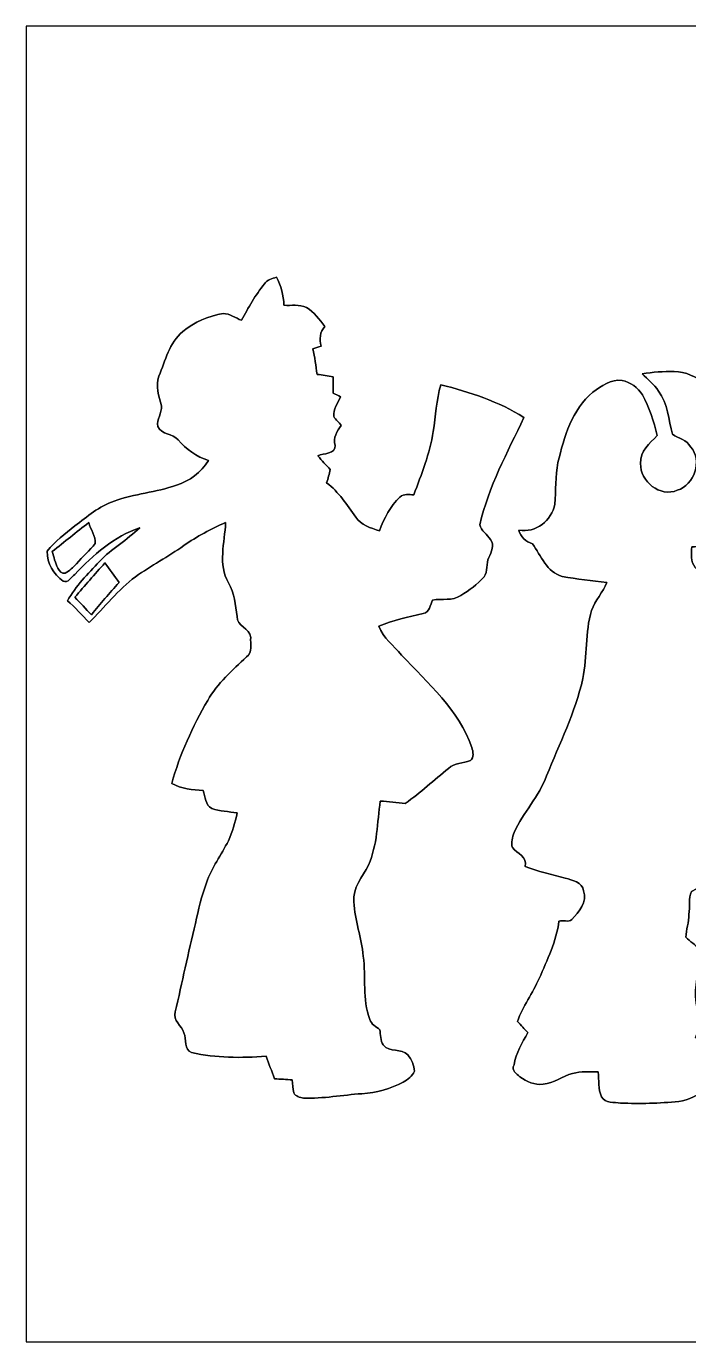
# Model space of a CAD drawing. Header units: centimetres. Extents: x -16.8 to 16.8, y -16.7 to 16.7.
# Drawn here: x -16.77 to 0, y -16.67 to 16.67 of the extents above; entities that cross this region are included whole.
import ezdxf

# ---------------------------------------------------------------- set-up
doc = ezdxf.new("R2010")
doc.units = ezdxf.units.CM
doc.header["$MEASUREMENT"] = 0
doc.layers.add('Layer 1', color=7, linetype='Continuous')

msp = doc.modelspace()

# ---------------------------------------------------------------- linework, layer by layer
at = {"layer": 'Layer 1', "color": 7}
for points, knots in [([(-16.77458, 16.66875), (-16.77458, 16.66875), (16.77458, 16.66875), (16.77458, 16.66875), (16.77458, 16.66875), (16.77458, 16.66875), (16.77458, -16.66875), (16.77458, -16.66875), (16.77458, -16.66875), (16.77458, -16.66875), (-16.77458, -16.66875), (-16.77458, -16.66875), (-16.77458, -16.66875), (-16.77458, -16.66875), (-16.77458, 16.66875), (-16.77458, 16.66875), (-16.77458, 16.66875), (-16.77458, 16.66875), (-16.77458, 16.66875), (-16.77458, 16.66875)], [0, 0, 0, 0, 0.16666667, 0.16666667, 0.16666667, 0.16666667, 0.33333333, 0.33333333, 0.33333333, 0.33333333, 0.5, 0.5, 0.5, 0.5, 0.66666667, 0.66666667, 0.66666667, 0.66666667, 1, 1, 1, 1]), ([(-10.73997, 10.1406), (-10.97598, 9.86155), (-11.15201, 9.53699), (-11.32593, 9.21702), (-11.32593, 9.21702), (-11.47692, 9.27876), (-11.61909, 9.38989), (-11.78842, 9.38706), (-11.78842, 9.38706), (-12.16096, 9.32956), (-12.52079, 9.17081), (-12.81395, 8.93374), (-12.81395, 8.93374), (-13.15191, 8.6427), (-13.25739, 8.20102), (-13.41473, 7.80344), (-13.41473, 7.80344), (-13.50751, 7.55474), (-13.41614, 7.29121), (-13.35299, 7.04674), (-13.35299, 7.04674), (-13.34311, 6.86788), (-13.47153, 6.70701), (-13.44718, 6.52321), (-13.44718, 6.52321), (-13.35264, 6.31119), (-13.06759, 6.35635), (-12.93248, 6.18949), (-12.93248, 6.18949), (-12.72646, 5.94995), (-12.4654, 5.7591), (-12.16237, 5.6642), (-12.16237, 5.6642), (-12.3511, 5.37139), (-12.63826, 5.13891), (-12.97446, 5.03943), (-12.97446, 5.03943), (-13.48669, 4.85528), (-14.0395, 4.82247), (-14.55032, 4.63444), (-14.55032, 4.63444), (-14.92744, 4.50991), (-15.23189, 4.24251), (-15.54445, 4.00791), (-15.54445, 4.00791), (-15.78751, 3.80541), (-16.05386, 3.61985), (-16.24295, 3.36268), (-16.24295, 3.36268), (-16.26341, 3.05788), (-16.07926, 2.78059), (-15.8429, 2.60526), (-15.8429, 2.60526), (-15.71378, 2.54847), (-15.63617, 2.71392), (-15.54692, 2.77601), (-15.54692, 2.77601), (-15.08443, 3.27096), (-14.55208, 3.74015), (-13.8998, 3.96064), (-13.8998, 3.96064), (-14.22224, 3.65301), (-14.61417, 3.42794), (-14.92462, 3.10656), (-14.92462, 3.10656), (-15.21848, 2.79541), (-15.51587, 2.47968), (-15.73601, 2.10961), (-15.73601, 2.10961), (-15.53598, 1.94169), (-15.36065, 1.74766), (-15.18461, 1.5554), (-15.18461, 1.5554), (-14.7955, 1.94592), (-14.45189, 2.38513), (-14.00951, 2.71921), (-14.00951, 2.71921), (-13.61228, 2.99861), (-13.18331, 3.22827), (-12.78537, 3.50626), (-12.78537, 3.50626), (-12.45553, 3.7398), (-12.09781, 3.93241), (-11.72669, 4.09081), (-11.72669, 4.09081), (-11.7542, 3.5874), (-11.92177, 3.02613), (-11.65472, 2.56011), (-11.65472, 2.56011), (-11.50091, 2.30364), (-11.4868, 1.99778), (-11.43388, 1.71133), (-11.43388, 1.71133), (-11.44729, 1.46332), (-11.11638, 1.41288), (-11.09274, 1.18216), (-11.09274, 1.18216), (-11.10156, 1.01882), (-11.04265, 0.80081), (-11.19893, 0.68651), (-11.19893, 0.68651), (-11.55206, 0.34466), (-11.93483, 0.0187), (-12.17965, -0.41557), (-12.17965, -0.41557), (-12.567, -1.07774), (-12.88874, -1.7847), (-13.09158, -2.52589), (-13.09158, -2.52589), (-12.84288, -2.64866), (-12.56983, -2.68358), (-12.29572, -2.70051), (-12.29572, -2.70051), (-12.23328, -2.85221), (-12.25021, -3.07587), (-12.07946, -3.15172), (-12.07946, -3.15172), (-11.87415, -3.23039), (-11.64978, -3.23109), (-11.43494, -3.26708), (-11.43494, -3.26708), (-11.48398, -3.50908), (-11.55912, -3.74544), (-11.65578, -3.97228), (-11.65578, -3.97228), (-11.83605, -4.32999), (-12.0844, -4.65526), (-12.21352, -5.03767), (-12.21352, -5.03767), (-12.33558, -5.37281), (-12.41531, -5.72064), (-12.49398, -6.06813), (-12.49398, -6.06813), (-12.67037, -6.81426), (-12.83018, -7.56426), (-13.00409, -8.31109), (-13.00409, -8.31109), (-13.07641, -8.52417), (-12.83264, -8.66105), (-12.78149, -8.84414), (-12.78149, -8.84414), (-12.7194, -8.99619), (-12.7889, -9.27312), (-12.58852, -9.3412), (-12.58852, -9.3412), (-11.97116, -9.48055), (-11.33228, -9.48055), (-10.70398, -9.43469), (-10.70398, -9.43469), (-10.62778, -9.62342), (-10.56146, -9.81498), (-10.48738, -10.00513), (-10.48738, -10.00513), (-10.33851, -10.01748), (-10.18858, -10.01713), (-10.0397, -10.03441), (-10.0397, -10.03441), (-10.027, -10.14377), (-10.02312, -10.25172), (-9.99878, -10.36108), (-9.99878, -10.36108), (-9.95751, -10.45351), (-9.84568, -10.48138), (-9.75395, -10.49338), (-9.75395, -10.49338), (-9.25759, -10.51348), (-8.76794, -10.41612), (-8.27405, -10.38437), (-8.27405, -10.38437), (-7.90928, -10.3632), (-7.55191, -10.25878), (-7.22771, -10.09191), (-7.22771, -10.09191), (-7.11482, -10.02489), (-7.00299, -9.93669), (-6.9469, -9.81569), (-6.9469, -9.81569), (-6.95219, -9.66576), (-7.01569, -9.51759), (-7.10988, -9.40223), (-7.10988, -9.40223), (-7.27428, -9.22055), (-7.5819, -9.35037), (-7.73571, -9.14823), (-7.73571, -9.14823), (-7.80556, -9.03146), (-7.8045, -8.89071), (-7.81756, -8.76088), (-7.81756, -8.76088), (-7.91669, -8.68856), (-8.03734, -8.6233), (-8.07896, -8.50018), (-8.07896, -8.50018), (-8.26946, -7.98583), (-8.16928, -7.43056), (-8.24195, -6.89822), (-8.24195, -6.89822), (-8.27476, -6.43079), (-8.46349, -5.98946), (-8.48043, -5.52062), (-8.48043, -5.52062), (-8.51076, -5.16467), (-8.26347, -4.88632), (-8.11071, -4.5907), (-8.11071, -4.5907), (-7.88176, -4.08023), (-7.88776, -3.5112), (-7.81121, -2.96757), (-7.81121, -2.96757), (-7.59848, -2.97356), (-7.38823, -3.00743), (-7.17621, -3.02472), (-7.17621, -3.02472), (-6.78921, -2.75696), (-6.44948, -2.42958), (-6.07907, -2.14136), (-6.07907, -2.14136), (-5.93196, -1.99284), (-5.71147, -2.0126), (-5.52944, -1.94204), (-5.52944, -1.94204), (-5.42219, -1.86725), (-5.46629, -1.71838), (-5.48852, -1.60902), (-5.48852, -1.60902), (-5.81836, -0.65264), (-6.60365, 0.01693), (-7.27322, 0.73484), (-7.27322, 0.73484), (-7.47889, 0.96344), (-7.72513, 1.17263), (-7.84789, 1.46191), (-7.84789, 1.46191), (-7.48841, 1.61925), (-7.10283, 1.69827), (-6.72289, 1.78647), (-6.72289, 1.78647), (-6.56202, 1.8161), (-6.54226, 2.00872), (-6.48864, 2.12831), (-6.48864, 2.12831), (-6.25087, 2.16464), (-5.98205, 2.10009), (-5.77144, 2.24473), (-5.77144, 2.24473), (-5.55731, 2.37525), (-5.35058, 2.52483), (-5.18336, 2.71321), (-5.18336, 2.71321), (-5.07365, 2.85644), (-5.14103, 3.05153), (-5.06024, 3.20604), (-5.06024, 3.20604), (-5.00451, 3.34151), (-4.9082, 3.52601), (-5.01897, 3.65936), (-5.01897, 3.65936), (-5.0994, 3.78919), (-5.26168, 3.8795), (-5.28814, 4.03684), (-5.28814, 4.03684), (-5.06695, 4.99921), (-4.59317, 5.87022), (-4.17054, 6.75393), (-4.17054, 6.75393), (-4.81612, 7.15857), (-5.54038, 7.40375), (-6.27733, 7.58014), (-6.27733, 7.58014), (-6.39339, 7.19596), (-6.40292, 6.79168), (-6.46853, 6.39798), (-6.46853, 6.39798), (-6.55743, 5.84376), (-6.76416, 5.31848), (-6.96278, 4.79637), (-6.96278, 4.79637), (-7.0799, 4.79707), (-7.21607, 4.82247), (-7.31308, 4.73851), (-7.31308, 4.73851), (-7.56426, 4.51132), (-7.70819, 4.19417), (-7.83167, 3.88514), (-7.83167, 3.88514), (-8.05321, 3.95076), (-8.29663, 4.02837), (-8.43245, 4.22945), (-8.43245, 4.22945), (-8.65505, 4.53884), (-8.86143, 4.86622), (-9.16869, 5.10152), (-9.16869, 5.10152), (-9.1313, 5.20982), (-9.10237, 5.32095), (-9.07697, 5.43243), (-9.07697, 5.43243), (-9.18422, 5.54743), (-9.29534, 5.65961), (-9.38953, 5.78591), (-9.38953, 5.78591), (-9.24489, 5.8487), (-8.94186, 5.82366), (-8.95632, 6.04696), (-8.95632, 6.04696), (-9.00218, 6.23993), (-8.91752, 6.40997), (-8.79722, 6.55038), (-8.79722, 6.55038), (-8.86107, 6.62658), (-8.9341, 6.69572), (-8.98701, 6.78039), (-8.98701, 6.78039), (-9.00748, 6.96701), (-8.88471, 7.118), (-8.81874, 7.28133), (-8.81874, 7.28133), (-8.87942, 7.31097), (-8.94009, 7.33989), (-9.00113, 7.36847), (-9.00113, 7.36847), (-8.99971, 7.50782), (-9.00254, 7.64716), (-9.00677, 7.78616), (-9.00677, 7.78616), (-9.14083, 7.80979), (-9.27594, 7.82708), (-9.40999, 7.84789), (-9.40999, 7.84789), (-9.44386, 8.06379), (-9.46256, 8.28322), (-9.52077, 8.49418), (-9.52077, 8.49418), (-9.45092, 8.51641), (-9.38036, 8.53793), (-9.31051, 8.56015), (-9.31051, 8.56015), (-9.36096, 8.73936), (-9.33732, 8.91963), (-9.21561, 9.06004), (-9.21561, 9.06004), (-9.3532, 9.23749), (-9.4869, 9.42693), (-9.68269, 9.54405), (-9.68269, 9.54405), (-9.85873, 9.62872), (-10.06263, 9.58674), (-10.25137, 9.59873), (-10.25137, 9.59873), (-10.26089, 9.84709), (-10.31699, 10.09368), (-10.43693, 10.31205), (-10.43693, 10.31205), (-10.541, 10.26619), (-10.6807, 10.25807), (-10.73997, 10.1406), (-10.73997, 10.1406), (-10.73997, 10.1406), (-10.73997, 10.1406), (-10.73997, 10.1406)], [0, 0, 0, 0, 0.01098901, 0.01098901, 0.01098901, 0.01098901, 0.02197802, 0.02197802, 0.02197802, 0.02197802, 0.03296703, 0.03296703, 0.03296703, 0.03296703, 0.04395604, 0.04395604, 0.04395604, 0.04395604, 0.05494505, 0.05494505, 0.05494505, 0.05494505, 0.06593407, 0.06593407, 0.06593407, 0.06593407, 0.07692308, 0.07692308, 0.07692308, 0.07692308, 0.08791209, 0.08791209, 0.08791209, 0.08791209, 0.0989011, 0.0989011, 0.0989011, 0.0989011, 0.10989011, 0.10989011, 0.10989011, 0.10989011, 0.12087912, 0.12087912, 0.12087912, 0.12087912, 0.13186813, 0.13186813, 0.13186813, 0.13186813, 0.14285714, 0.14285714, 0.14285714, 0.14285714, 0.15384615, 0.15384615, 0.15384615, 0.15384615, 0.16483516, 0.16483516, 0.16483516, 0.16483516, 0.17582418, 0.17582418, 0.17582418, 0.17582418, 0.18681319, 0.18681319, 0.18681319, 0.18681319, 0.1978022, 0.1978022, 0.1978022, 0.1978022, 0.20879121, 0.20879121, 0.20879121, 0.20879121, 0.21978022, 0.21978022, 0.21978022, 0.21978022, 0.23076923, 0.23076923, 0.23076923, 0.23076923, 0.24175824, 0.24175824, 0.24175824, 0.24175824, 0.25274725, 0.25274725, 0.25274725, 0.25274725, 0.26373626, 0.26373626, 0.26373626, 0.26373626, 0.27472527, 0.27472527, 0.27472527, 0.27472527, 0.28571429, 0.28571429, 0.28571429, 0.28571429, 0.2967033, 0.2967033, 0.2967033, 0.2967033, 0.30769231, 0.30769231, 0.30769231, 0.30769231, 0.31868132, 0.31868132, 0.31868132, 0.31868132, 0.32967033, 0.32967033, 0.32967033, 0.32967033, 0.34065934, 0.34065934, 0.34065934, 0.34065934, 0.35164835, 0.35164835, 0.35164835, 0.35164835, 0.36263736, 0.36263736, 0.36263736, 0.36263736, 0.37362637, 0.37362637, 0.37362637, 0.37362637, 0.38461538, 0.38461538, 0.38461538, 0.38461538, 0.3956044, 0.3956044, 0.3956044, 0.3956044, 0.40659341, 0.40659341, 0.40659341, 0.40659341, 0.41758242, 0.41758242, 0.41758242, 0.41758242, 0.42857143, 0.42857143, 0.42857143, 0.42857143, 0.43956044, 0.43956044, 0.43956044, 0.43956044, 0.45054945, 0.45054945, 0.45054945, 0.45054945, 0.46153846, 0.46153846, 0.46153846, 0.46153846, 0.47252747, 0.47252747, 0.47252747, 0.47252747, 0.48351648, 0.48351648, 0.48351648, 0.48351648, 0.49450549, 0.49450549, 0.49450549, 0.49450549, 0.50549451, 0.50549451, 0.50549451, 0.50549451, 0.51648352, 0.51648352, 0.51648352, 0.51648352, 0.52747253, 0.52747253, 0.52747253, 0.52747253, 0.53846154, 0.53846154, 0.53846154, 0.53846154, 0.54945055, 0.54945055, 0.54945055, 0.54945055, 0.56043956, 0.56043956, 0.56043956, 0.56043956, 0.57142857, 0.57142857, 0.57142857, 0.57142857, 0.58241758, 0.58241758, 0.58241758, 0.58241758, 0.59340659, 0.59340659, 0.59340659, 0.59340659, 0.6043956, 0.6043956, 0.6043956, 0.6043956, 0.61538462, 0.61538462, 0.61538462, 0.61538462, 0.62637363, 0.62637363, 0.62637363, 0.62637363, 0.63736264, 0.63736264, 0.63736264, 0.63736264, 0.64835165, 0.64835165, 0.64835165, 0.64835165, 0.65934066, 0.65934066, 0.65934066, 0.65934066, 0.67032967, 0.67032967, 0.67032967, 0.67032967, 0.68131868, 0.68131868, 0.68131868, 0.68131868, 0.69230769, 0.69230769, 0.69230769, 0.69230769, 0.7032967, 0.7032967, 0.7032967, 0.7032967, 0.71428571, 0.71428571, 0.71428571, 0.71428571, 0.72527473, 0.72527473, 0.72527473, 0.72527473, 0.73626374, 0.73626374, 0.73626374, 0.73626374, 0.74725275, 0.74725275, 0.74725275, 0.74725275, 0.75824176, 0.75824176, 0.75824176, 0.75824176, 0.76923077, 0.76923077, 0.76923077, 0.76923077, 0.78021978, 0.78021978, 0.78021978, 0.78021978, 0.79120879, 0.79120879, 0.79120879, 0.79120879, 0.8021978, 0.8021978, 0.8021978, 0.8021978, 0.81318681, 0.81318681, 0.81318681, 0.81318681, 0.82417582, 0.82417582, 0.82417582, 0.82417582, 0.83516484, 0.83516484, 0.83516484, 0.83516484, 0.84615385, 0.84615385, 0.84615385, 0.84615385, 0.85714286, 0.85714286, 0.85714286, 0.85714286, 0.86813187, 0.86813187, 0.86813187, 0.86813187, 0.87912088, 0.87912088, 0.87912088, 0.87912088, 0.89010989, 0.89010989, 0.89010989, 0.89010989, 0.9010989, 0.9010989, 0.9010989, 0.9010989, 0.91208791, 0.91208791, 0.91208791, 0.91208791, 0.92307692, 0.92307692, 0.92307692, 0.92307692, 0.93406593, 0.93406593, 0.93406593, 0.93406593, 0.94505495, 0.94505495, 0.94505495, 0.94505495, 0.95604396, 0.95604396, 0.95604396, 0.95604396, 0.96703297, 0.96703297, 0.96703297, 0.96703297, 0.97802198, 0.97802198, 0.97802198, 0.97802198, 1, 1, 1, 1]), ([(-1.17898, 7.86483), (-1.04175, 7.71596), (-0.86995, 7.59883), (-0.76553, 7.42139), (-0.76553, 7.42139), (-0.52105, 7.10918), (-0.51823, 6.69361), (-0.40569, 6.33024), (-0.40569, 6.33024), (-0.25647, 6.22053), (-0.04868, 6.18737), (0.04974, 6.01274), (0.04974, 6.01274), (0.35948, 5.66491), (0.14111, 5.04155), (-0.28893, 4.90926), (-0.28893, 4.90926), (-0.72284, 4.72299), (-1.23225, 5.13468), (-1.21814, 5.58976), (-1.21814, 5.58976), (-1.24354, 5.90056), (-0.98848, 6.10341), (-0.7941, 6.30061), (-0.7941, 6.30061), (-0.89218, 6.65233), (-0.99236, 7.00793), (-1.17122, 7.32861), (-1.17122, 7.32861), (-1.27988, 7.51769), (-1.4792, 7.64328), (-1.68769, 7.69408), (-1.68769, 7.69408), (-1.96815, 7.72654), (-2.21086, 7.55615), (-2.42323, 7.39669), (-2.42323, 7.39669), (-2.96051, 6.95572), (-3.15383, 6.25934), (-3.31153, 5.61305), (-3.31153, 5.61305), (-3.37644, 5.2638), (-3.36233, 4.90784), (-3.39337, 4.55542), (-3.39337, 4.55542), (-3.46251, 4.14161), (-3.87773, 3.82164), (-4.29966, 3.89925), (-4.29966, 3.89925), (-4.26508, 3.72039), (-4.11551, 3.6135), (-3.95499, 3.54894), (-3.95499, 3.54894), (-3.74015, 3.25508), (-3.59869, 2.82998), (-3.20428, 2.72733), (-3.20428, 2.72733), (-2.82998, 2.65677), (-2.45075, 2.61408), (-2.07151, 2.57563), (-2.07151, 2.57563), (-2.17064, 2.32163), (-2.36749, 2.12019), (-2.46133, 1.86372), (-2.46133, 1.86372), (-2.62608, 1.3021), (-2.56999, 0.70767), (-2.67864, 0.13653), (-2.67864, 0.13653), (-2.87655, -0.72108), (-3.27096, -1.51201), (-3.59833, -2.32339), (-3.59833, -2.32339), (-3.78531, -2.85009), (-4.19312, -3.25649), (-4.41995, -3.76273), (-4.41995, -3.76273), (-4.46264, -3.88338), (-4.50744, -4.02167), (-4.46193, -4.14726), (-4.46193, -4.14726), (-4.33705, -4.30036), (-4.08058, -4.37127), (-4.14443, -4.62809), (-4.14443, -4.62809), (-3.81071, -4.74627), (-3.46816, -4.83588), (-3.12455, -4.92019), (-3.12455, -4.92019), (-2.94499, -4.97734), (-2.69205, -5.0165), (-2.66241, -5.24087), (-2.66241, -5.24087), (-2.56293, -5.52238), (-2.77883, -5.77462), (-2.95487, -5.96794), (-2.95487, -5.96794), (-3.04412, -6.04449), (-3.18453, -5.98135), (-3.28542, -6.00675), (-3.28542, -6.00675), (-3.34963, -6.52286), (-3.58105, -6.99311), (-3.78636, -7.46443), (-3.78636, -7.46443), (-3.94653, -7.83943), (-4.20546, -8.16645), (-4.33599, -8.55521), (-4.33599, -8.55521), (-4.2478, -8.64835), (-4.16101, -8.74254), (-4.07, -8.83356), (-4.07, -8.83356), (-4.21287, -9.09391), (-4.37797, -9.35214), (-4.42313, -9.652), (-4.42313, -9.652), (-4.49545, -9.79911), (-4.36033, -9.87707), (-4.27637, -9.95539), (-4.27637, -9.95539), (-4.10704, -10.07639), (-3.90313, -10.17517), (-3.68794, -10.1406), (-3.68794, -10.1406), (-3.41418, -10.13037), (-3.19828, -9.93634), (-2.94005, -9.87107), (-2.94005, -9.87107), (-2.72838, -9.80828), (-2.50754, -9.83086), (-2.29059, -9.83121), (-2.29059, -9.83121), (-2.26695, -10.04182), (-2.30117, -10.26654), (-2.20416, -10.46127), (-2.20416, -10.46127), (-2.10749, -10.6299), (-1.88666, -10.59533), (-1.72685, -10.62143), (-1.72685, -10.62143), (-1.23508, -10.64013), (-0.74154, -10.63096), (-0.25224, -10.57769), (-0.25224, -10.57769), (0.01341, -10.5597), (0.23707, -10.4013), (0.45014, -10.25772), (0.45014, -10.25772), (0.77153, -10.0263), (1.08126, -9.68587), (1.06574, -9.26394), (1.06574, -9.26394), (1.01671, -9.09391), (0.86466, -8.9408), (0.68439, -8.91999), (0.68439, -8.91999), (0.51223, -8.91928), (0.34219, -8.94609), (0.1718, -8.96444), (0.1718, -8.96444), (0.21519, -8.84661), (0.27693, -8.72984), (0.27764, -8.60213), (0.27764, -8.60213), (0.26141, -8.37142), (0.19085, -8.14811), (0.1711, -7.91845), (0.1711, -7.91845), (0.17216, -7.52158), (0.27376, -7.1307), (0.25294, -6.73276), (0.25294, -6.73276), (0.18133, -6.59694), (0.02822, -6.53203), (-0.0695, -6.41879), (-0.0695, -6.41879), (-0.07303, -6.223), (0.01799, -6.03673), (0.00494, -5.83847), (0.00494, -5.83847), (0.04022, -5.64938), (-0.0127, -5.43525), (0.06879, -5.25745), (0.06879, -5.25745), (0.40076, -5.07153), (0.78634, -5.04649), (1.15746, -5.08494), (1.15746, -5.08494), (1.69721, -5.12904), (2.2673, -5.07824), (2.74073, -4.7939), (2.74073, -4.7939), (2.68781, -4.64644), (2.6356, -4.50003), (2.58445, -4.35292), (2.58445, -4.35292), (2.79647, -4.26367), (3.14572, -4.25309), (3.19652, -3.96981), (3.19652, -3.96981), (3.24062, -3.54471), (3.09668, -3.12596), (2.94569, -2.73544), (2.94569, -2.73544), (2.74073, -2.19251), (2.46415, -1.68028), (2.18369, -1.17404), (2.18369, -1.17404), (2.29941, -0.90099), (2.39254, -0.61948), (2.48603, -0.33831), (2.48603, -0.33831), (2.68605, -0.33726), (2.94146, -0.41416), (3.08928, -0.23283), (3.08928, -0.23283), (3.33904, 0.09102), (3.58599, 0.42333), (3.91336, 0.67451), (3.91336, 0.67451), (3.86327, 0.79763), (3.80718, 0.91722), (3.74756, 1.0354), (3.74756, 1.0354), (4.49968, 1.69792), (5.20841, 2.40877), (5.97182, 3.05929), (5.97182, 3.05929), (5.97464, 3.08469), (5.98029, 3.13514), (5.98311, 3.16054), (5.98311, 3.16054), (5.54672, 3.37326), (5.10681, 3.58458), (4.64009, 3.72181), (4.64009, 3.72181), (4.08305, 3.82764), (3.50802, 3.81071), (2.94605, 3.75849), (2.94605, 3.75849), (2.661, 3.77543), (2.53859, 3.48192), (2.36079, 3.31964), (2.36079, 3.31964), (1.91699, 2.85256), (1.51059, 2.34668), (1.03576, 1.91064), (1.03576, 1.91064), (0.96273, 2.06869), (0.87418, 2.21933), (0.7747, 2.36149), (0.7747, 2.36149), (0.60431, 2.59009), (0.35454, 2.74144), (0.16722, 2.9531), (0.16722, 2.9531), (0.0448, 3.10056), (0.07126, 3.29671), (0.07585, 3.4731), (0.07585, 3.4731), (0.27305, 3.48086), (0.48154, 3.49567), (0.64064, 3.62903), (0.64064, 3.62903), (0.92957, 3.85092), (1.22202, 4.08905), (1.42875, 4.39138), (1.42875, 4.39138), (1.59032, 4.61716), (1.50248, 4.8962), (1.38395, 5.11951), (1.38395, 5.11951), (1.42452, 5.17172), (1.46544, 5.22393), (1.50354, 5.27826), (1.50354, 5.27826), (1.43827, 5.28249), (1.37301, 5.28567), (1.3081, 5.2892), (1.3081, 5.2892), (1.34303, 5.4416), (1.42064, 5.582), (1.44745, 5.73617), (1.44745, 5.73617), (1.46861, 6.03567), (1.23719, 6.39586), (1.47884, 6.6481), (1.47884, 6.6481), (1.51412, 6.4837), (1.5427, 6.31896), (1.57445, 6.15315), (1.57445, 6.15315), (1.77059, 6.33095), (1.71203, 6.62234), (1.70568, 6.85765), (1.70568, 6.85765), (1.67781, 7.00405), (1.66899, 7.19102), (1.52365, 7.27357), (1.52365, 7.27357), (1.18604, 7.45666), (0.7874, 7.4736), (0.44309, 7.64046), (0.44309, 7.64046), (0.18062, 7.753), (-0.07056, 7.93538), (-0.37006, 7.91774), (-0.37006, 7.91774), (-0.641, 7.92515), (-0.91087, 7.90222), (-1.17898, 7.86483)], [0, 0, 0, 0, 0.01265823, 0.01265823, 0.01265823, 0.01265823, 0.02531646, 0.02531646, 0.02531646, 0.02531646, 0.03797468, 0.03797468, 0.03797468, 0.03797468, 0.05063291, 0.05063291, 0.05063291, 0.05063291, 0.06329114, 0.06329114, 0.06329114, 0.06329114, 0.07594937, 0.07594937, 0.07594937, 0.07594937, 0.08860759, 0.08860759, 0.08860759, 0.08860759, 0.10126582, 0.10126582, 0.10126582, 0.10126582, 0.11392405, 0.11392405, 0.11392405, 0.11392405, 0.12658228, 0.12658228, 0.12658228, 0.12658228, 0.13924051, 0.13924051, 0.13924051, 0.13924051, 0.15189873, 0.15189873, 0.15189873, 0.15189873, 0.16455696, 0.16455696, 0.16455696, 0.16455696, 0.17721519, 0.17721519, 0.17721519, 0.17721519, 0.18987342, 0.18987342, 0.18987342, 0.18987342, 0.20253165, 0.20253165, 0.20253165, 0.20253165, 0.21518987, 0.21518987, 0.21518987, 0.21518987, 0.2278481, 0.2278481, 0.2278481, 0.2278481, 0.24050633, 0.24050633, 0.24050633, 0.24050633, 0.25316456, 0.25316456, 0.25316456, 0.25316456, 0.26582278, 0.26582278, 0.26582278, 0.26582278, 0.27848101, 0.27848101, 0.27848101, 0.27848101, 0.29113924, 0.29113924, 0.29113924, 0.29113924, 0.30379747, 0.30379747, 0.30379747, 0.30379747, 0.3164557, 0.3164557, 0.3164557, 0.3164557, 0.32911392, 0.32911392, 0.32911392, 0.32911392, 0.34177215, 0.34177215, 0.34177215, 0.34177215, 0.35443038, 0.35443038, 0.35443038, 0.35443038, 0.36708861, 0.36708861, 0.36708861, 0.36708861, 0.37974684, 0.37974684, 0.37974684, 0.37974684, 0.39240506, 0.39240506, 0.39240506, 0.39240506, 0.40506329, 0.40506329, 0.40506329, 0.40506329, 0.41772152, 0.41772152, 0.41772152, 0.41772152, 0.43037975, 0.43037975, 0.43037975, 0.43037975, 0.44303797, 0.44303797, 0.44303797, 0.44303797, 0.4556962, 0.4556962, 0.4556962, 0.4556962, 0.46835443, 0.46835443, 0.46835443, 0.46835443, 0.48101266, 0.48101266, 0.48101266, 0.48101266, 0.49367089, 0.49367089, 0.49367089, 0.49367089, 0.50632911, 0.50632911, 0.50632911, 0.50632911, 0.51898734, 0.51898734, 0.51898734, 0.51898734, 0.53164557, 0.53164557, 0.53164557, 0.53164557, 0.5443038, 0.5443038, 0.5443038, 0.5443038, 0.55696203, 0.55696203, 0.55696203, 0.55696203, 0.56962025, 0.56962025, 0.56962025, 0.56962025, 0.58227848, 0.58227848, 0.58227848, 0.58227848, 0.59493671, 0.59493671, 0.59493671, 0.59493671, 0.60759494, 0.60759494, 0.60759494, 0.60759494, 0.62025316, 0.62025316, 0.62025316, 0.62025316, 0.63291139, 0.63291139, 0.63291139, 0.63291139, 0.64556962, 0.64556962, 0.64556962, 0.64556962, 0.65822785, 0.65822785, 0.65822785, 0.65822785, 0.67088608, 0.67088608, 0.67088608, 0.67088608, 0.6835443, 0.6835443, 0.6835443, 0.6835443, 0.69620253, 0.69620253, 0.69620253, 0.69620253, 0.70886076, 0.70886076, 0.70886076, 0.70886076, 0.72151899, 0.72151899, 0.72151899, 0.72151899, 0.73417722, 0.73417722, 0.73417722, 0.73417722, 0.74683544, 0.74683544, 0.74683544, 0.74683544, 0.75949367, 0.75949367, 0.75949367, 0.75949367, 0.7721519, 0.7721519, 0.7721519, 0.7721519, 0.78481013, 0.78481013, 0.78481013, 0.78481013, 0.79746835, 0.79746835, 0.79746835, 0.79746835, 0.81012658, 0.81012658, 0.81012658, 0.81012658, 0.82278481, 0.82278481, 0.82278481, 0.82278481, 0.83544304, 0.83544304, 0.83544304, 0.83544304, 0.84810127, 0.84810127, 0.84810127, 0.84810127, 0.86075949, 0.86075949, 0.86075949, 0.86075949, 0.87341772, 0.87341772, 0.87341772, 0.87341772, 0.88607595, 0.88607595, 0.88607595, 0.88607595, 0.89873418, 0.89873418, 0.89873418, 0.89873418, 0.91139241, 0.91139241, 0.91139241, 0.91139241, 0.92405063, 0.92405063, 0.92405063, 0.92405063, 0.93670886, 0.93670886, 0.93670886, 0.93670886, 0.94936709, 0.94936709, 0.94936709, 0.94936709, 0.96202532, 0.96202532, 0.96202532, 0.96202532, 0.97468354, 0.97468354, 0.97468354, 0.97468354, 1, 1, 1, 1]), ([(-16.11877, 3.3588), (-15.80903, 3.59974), (-15.50705, 3.85092), (-15.19555, 4.08975), (-15.19555, 4.08975), (-15.14793, 3.91513), (-15.01704, 3.74932), (-15.02763, 3.5627), (-15.02763, 3.5627), (-15.17544, 3.38243), (-15.34689, 3.22298), (-15.50247, 3.04906), (-15.50247, 3.04906), (-15.59066, 2.96122), (-15.67462, 2.85891), (-15.79245, 2.80987), (-15.79245, 2.80987), (-15.88206, 2.77883), (-15.93674, 2.87055), (-15.97519, 2.93441), (-15.97519, 2.93441), (-16.04292, 3.06811), (-16.07749, 3.21557), (-16.11877, 3.3588)], [0, 0, 0, 0, 0.14285714, 0.14285714, 0.14285714, 0.14285714, 0.28571429, 0.28571429, 0.28571429, 0.28571429, 0.42857143, 0.42857143, 0.42857143, 0.42857143, 0.57142857, 0.57142857, 0.57142857, 0.57142857, 0.71428571, 0.71428571, 0.71428571, 0.71428571, 1, 1, 1, 1]), ([(-15.54762, 2.20063), (-15.29045, 2.48744), (-15.04527, 2.78483), (-14.78315, 3.0674), (-14.78315, 3.0674), (-14.66462, 2.90089), (-14.54115, 2.73791), (-14.42508, 2.56963), (-14.42508, 2.56963), (-14.67203, 2.31034), (-14.89851, 2.03271), (-15.12641, 1.75648), (-15.12641, 1.75648), (-15.26928, 1.90183), (-15.40616, 2.05352), (-15.54762, 2.20063)], [0, 0, 0, 0, 0.2, 0.2, 0.2, 0.2, 0.4, 0.4, 0.4, 0.4, 0.6, 0.6, 0.6, 0.6, 1, 1, 1, 1])]:
    msp.add_open_spline(points, degree=3, knots=knots, dxfattribs=at)
at = {"layer": 'Layer 1'}
for points, knots in [([(-10.73997, 10.1406), (-10.6807, 10.25807), (-10.541, 10.26619), (-10.43693, 10.31205), (-10.43693, 10.31205), (-10.31699, 10.09368), (-10.26089, 9.84709), (-10.25137, 9.59873), (-10.25137, 9.59873), (-10.06263, 9.58674), (-9.85873, 9.62872), (-9.68269, 9.54405), (-9.68269, 9.54405), (-9.4869, 9.42693), (-9.3532, 9.23749), (-9.21561, 9.06004), (-9.21561, 9.06004), (-9.33732, 8.91963), (-9.36096, 8.73936), (-9.31051, 8.56015), (-9.31051, 8.56015), (-9.38036, 8.53793), (-9.45092, 8.51641), (-9.52077, 8.49418), (-9.52077, 8.49418), (-9.46256, 8.28322), (-9.44386, 8.06379), (-9.40999, 7.84789), (-9.40999, 7.84789), (-9.27594, 7.82708), (-9.14083, 7.80979), (-9.00677, 7.78616), (-9.00677, 7.78616), (-9.00254, 7.64716), (-8.99971, 7.50782), (-9.00113, 7.36847), (-9.00113, 7.36847), (-8.94009, 7.33989), (-8.87942, 7.31097), (-8.81874, 7.28133), (-8.81874, 7.28133), (-8.88471, 7.118), (-9.00748, 6.96701), (-8.98701, 6.78039), (-8.98701, 6.78039), (-8.9341, 6.69572), (-8.86107, 6.62658), (-8.79722, 6.55038), (-8.79722, 6.55038), (-8.91752, 6.40997), (-9.00218, 6.23993), (-8.95632, 6.04696), (-8.95632, 6.04696), (-8.94186, 5.82366), (-9.24489, 5.8487), (-9.38953, 5.78591), (-9.38953, 5.78591), (-9.29534, 5.65961), (-9.18422, 5.54743), (-9.07697, 5.43243), (-9.07697, 5.43243), (-9.10237, 5.32095), (-9.1313, 5.20982), (-9.16869, 5.10152), (-9.16869, 5.10152), (-8.86143, 4.86622), (-8.65505, 4.53884), (-8.43245, 4.22945), (-8.43245, 4.22945), (-8.29663, 4.02837), (-8.05321, 3.95076), (-7.83167, 3.88514), (-7.83167, 3.88514), (-7.70819, 4.19417), (-7.56426, 4.51132), (-7.31308, 4.73851), (-7.31308, 4.73851), (-7.21607, 4.82247), (-7.0799, 4.79707), (-6.96278, 4.79637), (-6.96278, 4.79637), (-6.76416, 5.31848), (-6.55743, 5.84376), (-6.46853, 6.39798), (-6.46853, 6.39798), (-6.40292, 6.79168), (-6.39339, 7.19596), (-6.27733, 7.58014), (-6.27733, 7.58014), (-5.54038, 7.40375), (-4.81612, 7.15857), (-4.17054, 6.75393), (-4.17054, 6.75393), (-4.59317, 5.87022), (-5.06695, 4.99921), (-5.28814, 4.03684), (-5.28814, 4.03684), (-5.26168, 3.8795), (-5.0994, 3.78919), (-5.01897, 3.65936), (-5.01897, 3.65936), (-4.9082, 3.52601), (-5.00451, 3.34151), (-5.06024, 3.20604), (-5.06024, 3.20604), (-5.14103, 3.05153), (-5.07365, 2.85644), (-5.18336, 2.71321), (-5.18336, 2.71321), (-5.35058, 2.52483), (-5.55731, 2.37525), (-5.77144, 2.24473), (-5.77144, 2.24473), (-5.98205, 2.10009), (-6.25087, 2.16464), (-6.48864, 2.12831), (-6.48864, 2.12831), (-6.54226, 2.00872), (-6.56202, 1.8161), (-6.72289, 1.78647), (-6.72289, 1.78647), (-7.10283, 1.69827), (-7.48841, 1.61925), (-7.84789, 1.46191), (-7.84789, 1.46191), (-7.72513, 1.17263), (-7.47889, 0.96344), (-7.27322, 0.73484), (-7.27322, 0.73484), (-6.60365, 0.01693), (-5.81836, -0.65264), (-5.48852, -1.60902), (-5.48852, -1.60902), (-5.46629, -1.71838), (-5.42219, -1.86725), (-5.52944, -1.94204), (-5.52944, -1.94204), (-5.71147, -2.0126), (-5.93196, -1.99284), (-6.07907, -2.14136), (-6.07907, -2.14136), (-6.44948, -2.42958), (-6.78921, -2.75696), (-7.17621, -3.02472), (-7.17621, -3.02472), (-7.38823, -3.00743), (-7.59848, -2.97356), (-7.81121, -2.96757), (-7.81121, -2.96757), (-7.88776, -3.5112), (-7.88176, -4.08023), (-8.11071, -4.5907), (-8.11071, -4.5907), (-8.26347, -4.88632), (-8.51076, -5.16467), (-8.48043, -5.52062), (-8.48043, -5.52062), (-8.46349, -5.98946), (-8.27476, -6.43079), (-8.24195, -6.89822), (-8.24195, -6.89822), (-8.16928, -7.43056), (-8.26946, -7.98583), (-8.07896, -8.50018), (-8.07896, -8.50018), (-8.03734, -8.6233), (-7.91669, -8.68856), (-7.81756, -8.76088), (-7.81756, -8.76088), (-7.8045, -8.89071), (-7.80556, -9.03146), (-7.73571, -9.14823), (-7.73571, -9.14823), (-7.5819, -9.35037), (-7.27428, -9.22055), (-7.10988, -9.40223), (-7.10988, -9.40223), (-7.01569, -9.51759), (-6.95219, -9.66576), (-6.9469, -9.81569), (-6.9469, -9.81569), (-7.00299, -9.93669), (-7.11482, -10.02489), (-7.22771, -10.09191), (-7.22771, -10.09191), (-7.55191, -10.25878), (-7.90928, -10.3632), (-8.27405, -10.38437), (-8.27405, -10.38437), (-8.76794, -10.41612), (-9.25759, -10.51348), (-9.75395, -10.49338), (-9.75395, -10.49338), (-9.84568, -10.48138), (-9.95751, -10.45351), (-9.99878, -10.36108), (-9.99878, -10.36108), (-10.02312, -10.25172), (-10.027, -10.14377), (-10.0397, -10.03441), (-10.0397, -10.03441), (-10.18858, -10.01713), (-10.33851, -10.01748), (-10.48738, -10.00513), (-10.48738, -10.00513), (-10.56146, -9.81498), (-10.62778, -9.62342), (-10.70398, -9.43469), (-10.70398, -9.43469), (-11.33228, -9.48055), (-11.97116, -9.48055), (-12.58852, -9.3412), (-12.58852, -9.3412), (-12.7889, -9.27312), (-12.7194, -8.99619), (-12.78149, -8.84414), (-12.78149, -8.84414), (-12.83264, -8.66105), (-13.07641, -8.52417), (-13.00409, -8.31109), (-13.00409, -8.31109), (-12.83018, -7.56426), (-12.67037, -6.81426), (-12.49398, -6.06813), (-12.49398, -6.06813), (-12.41531, -5.72064), (-12.33558, -5.37281), (-12.21352, -5.03767), (-12.21352, -5.03767), (-12.0844, -4.65526), (-11.83605, -4.32999), (-11.65578, -3.97228), (-11.65578, -3.97228), (-11.55912, -3.74544), (-11.48398, -3.50908), (-11.43494, -3.26708), (-11.43494, -3.26708), (-11.64978, -3.23109), (-11.87415, -3.23039), (-12.07946, -3.15172), (-12.07946, -3.15172), (-12.25021, -3.07587), (-12.23328, -2.85221), (-12.29572, -2.70051), (-12.29572, -2.70051), (-12.56983, -2.68358), (-12.84288, -2.64866), (-13.09158, -2.52589), (-13.09158, -2.52589), (-12.88874, -1.7847), (-12.567, -1.07774), (-12.17965, -0.41557), (-12.17965, -0.41557), (-11.93483, 0.0187), (-11.55206, 0.34466), (-11.19893, 0.68651), (-11.19893, 0.68651), (-11.04265, 0.80081), (-11.10156, 1.01882), (-11.09274, 1.18216), (-11.09274, 1.18216), (-11.11638, 1.41288), (-11.44729, 1.46332), (-11.43388, 1.71133), (-11.43388, 1.71133), (-11.4868, 1.99778), (-11.50091, 2.30364), (-11.65472, 2.56011), (-11.65472, 2.56011), (-11.92177, 3.02613), (-11.7542, 3.5874), (-11.72669, 4.09081), (-11.72669, 4.09081), (-12.09781, 3.93241), (-12.45553, 3.7398), (-12.78537, 3.50626), (-12.78537, 3.50626), (-13.18331, 3.22827), (-13.61228, 2.99861), (-14.00951, 2.71921), (-14.00951, 2.71921), (-14.45189, 2.38513), (-14.7955, 1.94592), (-15.18461, 1.5554), (-15.18461, 1.5554), (-15.36065, 1.74766), (-15.53598, 1.94169), (-15.73601, 2.10961), (-15.73601, 2.10961), (-15.51587, 2.47968), (-15.21848, 2.79541), (-14.92462, 3.10656), (-14.92462, 3.10656), (-14.61417, 3.42794), (-14.22224, 3.65301), (-13.8998, 3.96064), (-13.8998, 3.96064), (-14.55208, 3.74015), (-15.08443, 3.27096), (-15.54692, 2.77601), (-15.54692, 2.77601), (-15.63617, 2.71392), (-15.71378, 2.54847), (-15.8429, 2.60526), (-15.8429, 2.60526), (-16.07926, 2.78059), (-16.26341, 3.05788), (-16.24295, 3.36268), (-16.24295, 3.36268), (-16.05386, 3.61985), (-15.78751, 3.80541), (-15.54445, 4.00791), (-15.54445, 4.00791), (-15.23189, 4.24251), (-14.92744, 4.50991), (-14.55032, 4.63444), (-14.55032, 4.63444), (-14.0395, 4.82247), (-13.48669, 4.85528), (-12.97446, 5.03943), (-12.97446, 5.03943), (-12.63826, 5.13891), (-12.3511, 5.37139), (-12.16237, 5.6642), (-12.16237, 5.6642), (-12.4654, 5.7591), (-12.72646, 5.94995), (-12.93248, 6.18949), (-12.93248, 6.18949), (-13.06759, 6.35635), (-13.35264, 6.31119), (-13.44718, 6.52321), (-13.44718, 6.52321), (-13.47153, 6.70701), (-13.34311, 6.86788), (-13.35299, 7.04674), (-13.35299, 7.04674), (-13.41614, 7.29121), (-13.50751, 7.55474), (-13.41473, 7.80344), (-13.41473, 7.80344), (-13.25739, 8.20102), (-13.15191, 8.6427), (-12.81395, 8.93374), (-12.81395, 8.93374), (-12.52079, 9.17081), (-12.16096, 9.32956), (-11.78842, 9.38706), (-11.78842, 9.38706), (-11.61909, 9.38989), (-11.47692, 9.27876), (-11.32593, 9.21702), (-11.32593, 9.21702), (-11.15201, 9.53699), (-10.97598, 9.86155), (-10.73997, 10.1406), (-10.73997, 10.1406), (-10.73997, 10.1406), (-10.73997, 10.1406), (-10.73997, 10.1406)], [0, 0, 0, 0, 0.01098901, 0.01098901, 0.01098901, 0.01098901, 0.02197802, 0.02197802, 0.02197802, 0.02197802, 0.03296703, 0.03296703, 0.03296703, 0.03296703, 0.04395604, 0.04395604, 0.04395604, 0.04395604, 0.05494505, 0.05494505, 0.05494505, 0.05494505, 0.06593407, 0.06593407, 0.06593407, 0.06593407, 0.07692308, 0.07692308, 0.07692308, 0.07692308, 0.08791209, 0.08791209, 0.08791209, 0.08791209, 0.0989011, 0.0989011, 0.0989011, 0.0989011, 0.10989011, 0.10989011, 0.10989011, 0.10989011, 0.12087912, 0.12087912, 0.12087912, 0.12087912, 0.13186813, 0.13186813, 0.13186813, 0.13186813, 0.14285714, 0.14285714, 0.14285714, 0.14285714, 0.15384615, 0.15384615, 0.15384615, 0.15384615, 0.16483516, 0.16483516, 0.16483516, 0.16483516, 0.17582418, 0.17582418, 0.17582418, 0.17582418, 0.18681319, 0.18681319, 0.18681319, 0.18681319, 0.1978022, 0.1978022, 0.1978022, 0.1978022, 0.20879121, 0.20879121, 0.20879121, 0.20879121, 0.21978022, 0.21978022, 0.21978022, 0.21978022, 0.23076923, 0.23076923, 0.23076923, 0.23076923, 0.24175824, 0.24175824, 0.24175824, 0.24175824, 0.25274725, 0.25274725, 0.25274725, 0.25274725, 0.26373626, 0.26373626, 0.26373626, 0.26373626, 0.27472527, 0.27472527, 0.27472527, 0.27472527, 0.28571429, 0.28571429, 0.28571429, 0.28571429, 0.2967033, 0.2967033, 0.2967033, 0.2967033, 0.30769231, 0.30769231, 0.30769231, 0.30769231, 0.31868132, 0.31868132, 0.31868132, 0.31868132, 0.32967033, 0.32967033, 0.32967033, 0.32967033, 0.34065934, 0.34065934, 0.34065934, 0.34065934, 0.35164835, 0.35164835, 0.35164835, 0.35164835, 0.36263736, 0.36263736, 0.36263736, 0.36263736, 0.37362637, 0.37362637, 0.37362637, 0.37362637, 0.38461538, 0.38461538, 0.38461538, 0.38461538, 0.3956044, 0.3956044, 0.3956044, 0.3956044, 0.40659341, 0.40659341, 0.40659341, 0.40659341, 0.41758242, 0.41758242, 0.41758242, 0.41758242, 0.42857143, 0.42857143, 0.42857143, 0.42857143, 0.43956044, 0.43956044, 0.43956044, 0.43956044, 0.45054945, 0.45054945, 0.45054945, 0.45054945, 0.46153846, 0.46153846, 0.46153846, 0.46153846, 0.47252747, 0.47252747, 0.47252747, 0.47252747, 0.48351648, 0.48351648, 0.48351648, 0.48351648, 0.49450549, 0.49450549, 0.49450549, 0.49450549, 0.50549451, 0.50549451, 0.50549451, 0.50549451, 0.51648352, 0.51648352, 0.51648352, 0.51648352, 0.52747253, 0.52747253, 0.52747253, 0.52747253, 0.53846154, 0.53846154, 0.53846154, 0.53846154, 0.54945055, 0.54945055, 0.54945055, 0.54945055, 0.56043956, 0.56043956, 0.56043956, 0.56043956, 0.57142857, 0.57142857, 0.57142857, 0.57142857, 0.58241758, 0.58241758, 0.58241758, 0.58241758, 0.59340659, 0.59340659, 0.59340659, 0.59340659, 0.6043956, 0.6043956, 0.6043956, 0.6043956, 0.61538462, 0.61538462, 0.61538462, 0.61538462, 0.62637363, 0.62637363, 0.62637363, 0.62637363, 0.63736264, 0.63736264, 0.63736264, 0.63736264, 0.64835165, 0.64835165, 0.64835165, 0.64835165, 0.65934066, 0.65934066, 0.65934066, 0.65934066, 0.67032967, 0.67032967, 0.67032967, 0.67032967, 0.68131868, 0.68131868, 0.68131868, 0.68131868, 0.69230769, 0.69230769, 0.69230769, 0.69230769, 0.7032967, 0.7032967, 0.7032967, 0.7032967, 0.71428571, 0.71428571, 0.71428571, 0.71428571, 0.72527473, 0.72527473, 0.72527473, 0.72527473, 0.73626374, 0.73626374, 0.73626374, 0.73626374, 0.74725275, 0.74725275, 0.74725275, 0.74725275, 0.75824176, 0.75824176, 0.75824176, 0.75824176, 0.76923077, 0.76923077, 0.76923077, 0.76923077, 0.78021978, 0.78021978, 0.78021978, 0.78021978, 0.79120879, 0.79120879, 0.79120879, 0.79120879, 0.8021978, 0.8021978, 0.8021978, 0.8021978, 0.81318681, 0.81318681, 0.81318681, 0.81318681, 0.82417582, 0.82417582, 0.82417582, 0.82417582, 0.83516484, 0.83516484, 0.83516484, 0.83516484, 0.84615385, 0.84615385, 0.84615385, 0.84615385, 0.85714286, 0.85714286, 0.85714286, 0.85714286, 0.86813187, 0.86813187, 0.86813187, 0.86813187, 0.87912088, 0.87912088, 0.87912088, 0.87912088, 0.89010989, 0.89010989, 0.89010989, 0.89010989, 0.9010989, 0.9010989, 0.9010989, 0.9010989, 0.91208791, 0.91208791, 0.91208791, 0.91208791, 0.92307692, 0.92307692, 0.92307692, 0.92307692, 0.93406593, 0.93406593, 0.93406593, 0.93406593, 0.94505495, 0.94505495, 0.94505495, 0.94505495, 0.95604396, 0.95604396, 0.95604396, 0.95604396, 0.96703297, 0.96703297, 0.96703297, 0.96703297, 0.97802198, 0.97802198, 0.97802198, 0.97802198, 1, 1, 1, 1]), ([(-1.17898, 7.86483), (-0.91087, 7.90222), (-0.641, 7.92515), (-0.37006, 7.91774), (-0.37006, 7.91774), (-0.07056, 7.93538), (0.18062, 7.753), (0.44309, 7.64046), (0.44309, 7.64046), (0.7874, 7.4736), (1.18604, 7.45666), (1.52365, 7.27357), (1.52365, 7.27357), (1.66899, 7.19102), (1.67781, 7.00405), (1.70568, 6.85765), (1.70568, 6.85765), (1.71203, 6.62234), (1.77059, 6.33095), (1.57445, 6.15315), (1.57445, 6.15315), (1.5427, 6.31896), (1.51412, 6.4837), (1.47884, 6.6481), (1.47884, 6.6481), (1.23719, 6.39586), (1.46861, 6.03567), (1.44745, 5.73617), (1.44745, 5.73617), (1.42064, 5.582), (1.34303, 5.4416), (1.3081, 5.2892), (1.3081, 5.2892), (1.37301, 5.28567), (1.43827, 5.28249), (1.50354, 5.27826), (1.50354, 5.27826), (1.46544, 5.22393), (1.42452, 5.17172), (1.38395, 5.11951), (1.38395, 5.11951), (1.50248, 4.8962), (1.59032, 4.61716), (1.42875, 4.39138), (1.42875, 4.39138), (1.22202, 4.08905), (0.92957, 3.85092), (0.64064, 3.62903), (0.64064, 3.62903), (0.48154, 3.49567), (0.27305, 3.48086), (0.07585, 3.4731), (0.07585, 3.4731), (0.07126, 3.29671), (0.0448, 3.10056), (0.16722, 2.9531), (0.16722, 2.9531), (0.35454, 2.74144), (0.60431, 2.59009), (0.7747, 2.36149), (0.7747, 2.36149), (0.87418, 2.21933), (0.96273, 2.06869), (1.03576, 1.91064), (1.03576, 1.91064), (1.51059, 2.34668), (1.91699, 2.85256), (2.36079, 3.31964), (2.36079, 3.31964), (2.53859, 3.48192), (2.661, 3.77543), (2.94605, 3.75849), (2.94605, 3.75849), (3.50802, 3.81071), (4.08305, 3.82764), (4.64009, 3.72181), (4.64009, 3.72181), (5.10681, 3.58458), (5.54672, 3.37326), (5.98311, 3.16054), (5.98311, 3.16054), (5.98029, 3.13514), (5.97464, 3.08469), (5.97182, 3.05929), (5.97182, 3.05929), (5.20841, 2.40877), (4.49968, 1.69792), (3.74756, 1.0354), (3.74756, 1.0354), (3.80718, 0.91722), (3.86327, 0.79763), (3.91336, 0.67451), (3.91336, 0.67451), (3.58599, 0.42333), (3.33904, 0.09102), (3.08928, -0.23283), (3.08928, -0.23283), (2.94146, -0.41416), (2.68605, -0.33726), (2.48603, -0.33831), (2.48603, -0.33831), (2.39254, -0.61948), (2.29941, -0.90099), (2.18369, -1.17404), (2.18369, -1.17404), (2.46415, -1.68028), (2.74073, -2.19251), (2.94569, -2.73544), (2.94569, -2.73544), (3.09668, -3.12596), (3.24062, -3.54471), (3.19652, -3.96981), (3.19652, -3.96981), (3.14572, -4.25309), (2.79647, -4.26367), (2.58445, -4.35292), (2.58445, -4.35292), (2.6356, -4.50003), (2.68781, -4.64644), (2.74073, -4.7939), (2.74073, -4.7939), (2.2673, -5.07824), (1.69721, -5.12904), (1.15746, -5.08494), (1.15746, -5.08494), (0.78634, -5.04649), (0.40076, -5.07153), (0.06879, -5.25745), (0.06879, -5.25745), (-0.0127, -5.43525), (0.04022, -5.64938), (0.00494, -5.83847), (0.00494, -5.83847), (0.01799, -6.03673), (-0.07303, -6.223), (-0.0695, -6.41879), (-0.0695, -6.41879), (0.02822, -6.53203), (0.18133, -6.59694), (0.25294, -6.73276), (0.25294, -6.73276), (0.27376, -7.1307), (0.17216, -7.52158), (0.1711, -7.91845), (0.1711, -7.91845), (0.19085, -8.14811), (0.26141, -8.37142), (0.27764, -8.60213), (0.27764, -8.60213), (0.27693, -8.72984), (0.21519, -8.84661), (0.1718, -8.96444), (0.1718, -8.96444), (0.34219, -8.94609), (0.51223, -8.91928), (0.68439, -8.91999), (0.68439, -8.91999), (0.86466, -8.9408), (1.01671, -9.09391), (1.06574, -9.26394), (1.06574, -9.26394), (1.08126, -9.68587), (0.77153, -10.0263), (0.45014, -10.25772), (0.45014, -10.25772), (0.23707, -10.4013), (0.01341, -10.5597), (-0.25224, -10.57769), (-0.25224, -10.57769), (-0.74154, -10.63096), (-1.23508, -10.64013), (-1.72685, -10.62143), (-1.72685, -10.62143), (-1.88666, -10.59533), (-2.10749, -10.6299), (-2.20416, -10.46127), (-2.20416, -10.46127), (-2.30117, -10.26654), (-2.26695, -10.04182), (-2.29059, -9.83121), (-2.29059, -9.83121), (-2.50754, -9.83086), (-2.72838, -9.80828), (-2.94005, -9.87107), (-2.94005, -9.87107), (-3.19828, -9.93634), (-3.41418, -10.13037), (-3.68794, -10.1406), (-3.68794, -10.1406), (-3.90313, -10.17517), (-4.10704, -10.07639), (-4.27637, -9.95539), (-4.27637, -9.95539), (-4.36033, -9.87707), (-4.49545, -9.79911), (-4.42313, -9.652), (-4.42313, -9.652), (-4.37797, -9.35214), (-4.21287, -9.09391), (-4.07, -8.83356), (-4.07, -8.83356), (-4.16101, -8.74254), (-4.2478, -8.64835), (-4.33599, -8.55521), (-4.33599, -8.55521), (-4.20546, -8.16645), (-3.94653, -7.83943), (-3.78636, -7.46443), (-3.78636, -7.46443), (-3.58105, -6.99311), (-3.34963, -6.52286), (-3.28542, -6.00675), (-3.28542, -6.00675), (-3.18453, -5.98135), (-3.04412, -6.04449), (-2.95487, -5.96794), (-2.95487, -5.96794), (-2.77883, -5.77462), (-2.56293, -5.52238), (-2.66241, -5.24087), (-2.66241, -5.24087), (-2.69205, -5.0165), (-2.94499, -4.97734), (-3.12455, -4.92019), (-3.12455, -4.92019), (-3.46816, -4.83588), (-3.81071, -4.74627), (-4.14443, -4.62809), (-4.14443, -4.62809), (-4.08058, -4.37127), (-4.33705, -4.30036), (-4.46193, -4.14726), (-4.46193, -4.14726), (-4.50744, -4.02167), (-4.46264, -3.88338), (-4.41995, -3.76273), (-4.41995, -3.76273), (-4.19312, -3.25649), (-3.78531, -2.85009), (-3.59833, -2.32339), (-3.59833, -2.32339), (-3.27096, -1.51201), (-2.87655, -0.72108), (-2.67864, 0.13653), (-2.67864, 0.13653), (-2.56999, 0.70767), (-2.62608, 1.3021), (-2.46133, 1.86372), (-2.46133, 1.86372), (-2.36749, 2.12019), (-2.17064, 2.32163), (-2.07151, 2.57563), (-2.07151, 2.57563), (-2.45075, 2.61408), (-2.82998, 2.65677), (-3.20428, 2.72733), (-3.20428, 2.72733), (-3.59869, 2.82998), (-3.74015, 3.25508), (-3.95499, 3.54894), (-3.95499, 3.54894), (-4.11551, 3.6135), (-4.26508, 3.72039), (-4.29966, 3.89925), (-4.29966, 3.89925), (-3.87773, 3.82164), (-3.46251, 4.14161), (-3.39337, 4.55542), (-3.39337, 4.55542), (-3.36233, 4.90784), (-3.37644, 5.2638), (-3.31153, 5.61305), (-3.31153, 5.61305), (-3.15383, 6.25934), (-2.96051, 6.95572), (-2.42323, 7.39669), (-2.42323, 7.39669), (-2.21086, 7.55615), (-1.96815, 7.72654), (-1.68769, 7.69408), (-1.68769, 7.69408), (-1.4792, 7.64328), (-1.27988, 7.51769), (-1.17122, 7.32861), (-1.17122, 7.32861), (-0.99236, 7.00793), (-0.89218, 6.65233), (-0.7941, 6.30061), (-0.7941, 6.30061), (-0.98848, 6.10341), (-1.24354, 5.90056), (-1.21814, 5.58976), (-1.21814, 5.58976), (-1.23225, 5.13468), (-0.72284, 4.72299), (-0.28893, 4.90926), (-0.28893, 4.90926), (0.14111, 5.04155), (0.35948, 5.66491), (0.04974, 6.01274), (0.04974, 6.01274), (-0.04868, 6.18737), (-0.25647, 6.22053), (-0.40569, 6.33024), (-0.40569, 6.33024), (-0.51823, 6.69361), (-0.52105, 7.10918), (-0.76553, 7.42139), (-0.76553, 7.42139), (-0.86995, 7.59883), (-1.04175, 7.71596), (-1.17898, 7.86483)], [0, 0, 0, 0, 0.01265823, 0.01265823, 0.01265823, 0.01265823, 0.02531646, 0.02531646, 0.02531646, 0.02531646, 0.03797468, 0.03797468, 0.03797468, 0.03797468, 0.05063291, 0.05063291, 0.05063291, 0.05063291, 0.06329114, 0.06329114, 0.06329114, 0.06329114, 0.07594937, 0.07594937, 0.07594937, 0.07594937, 0.08860759, 0.08860759, 0.08860759, 0.08860759, 0.10126582, 0.10126582, 0.10126582, 0.10126582, 0.11392405, 0.11392405, 0.11392405, 0.11392405, 0.12658228, 0.12658228, 0.12658228, 0.12658228, 0.13924051, 0.13924051, 0.13924051, 0.13924051, 0.15189873, 0.15189873, 0.15189873, 0.15189873, 0.16455696, 0.16455696, 0.16455696, 0.16455696, 0.17721519, 0.17721519, 0.17721519, 0.17721519, 0.18987342, 0.18987342, 0.18987342, 0.18987342, 0.20253165, 0.20253165, 0.20253165, 0.20253165, 0.21518987, 0.21518987, 0.21518987, 0.21518987, 0.2278481, 0.2278481, 0.2278481, 0.2278481, 0.24050633, 0.24050633, 0.24050633, 0.24050633, 0.25316456, 0.25316456, 0.25316456, 0.25316456, 0.26582278, 0.26582278, 0.26582278, 0.26582278, 0.27848101, 0.27848101, 0.27848101, 0.27848101, 0.29113924, 0.29113924, 0.29113924, 0.29113924, 0.30379747, 0.30379747, 0.30379747, 0.30379747, 0.3164557, 0.3164557, 0.3164557, 0.3164557, 0.32911392, 0.32911392, 0.32911392, 0.32911392, 0.34177215, 0.34177215, 0.34177215, 0.34177215, 0.35443038, 0.35443038, 0.35443038, 0.35443038, 0.36708861, 0.36708861, 0.36708861, 0.36708861, 0.37974684, 0.37974684, 0.37974684, 0.37974684, 0.39240506, 0.39240506, 0.39240506, 0.39240506, 0.40506329, 0.40506329, 0.40506329, 0.40506329, 0.41772152, 0.41772152, 0.41772152, 0.41772152, 0.43037975, 0.43037975, 0.43037975, 0.43037975, 0.44303797, 0.44303797, 0.44303797, 0.44303797, 0.4556962, 0.4556962, 0.4556962, 0.4556962, 0.46835443, 0.46835443, 0.46835443, 0.46835443, 0.48101266, 0.48101266, 0.48101266, 0.48101266, 0.49367089, 0.49367089, 0.49367089, 0.49367089, 0.50632911, 0.50632911, 0.50632911, 0.50632911, 0.51898734, 0.51898734, 0.51898734, 0.51898734, 0.53164557, 0.53164557, 0.53164557, 0.53164557, 0.5443038, 0.5443038, 0.5443038, 0.5443038, 0.55696203, 0.55696203, 0.55696203, 0.55696203, 0.56962025, 0.56962025, 0.56962025, 0.56962025, 0.58227848, 0.58227848, 0.58227848, 0.58227848, 0.59493671, 0.59493671, 0.59493671, 0.59493671, 0.60759494, 0.60759494, 0.60759494, 0.60759494, 0.62025316, 0.62025316, 0.62025316, 0.62025316, 0.63291139, 0.63291139, 0.63291139, 0.63291139, 0.64556962, 0.64556962, 0.64556962, 0.64556962, 0.65822785, 0.65822785, 0.65822785, 0.65822785, 0.67088608, 0.67088608, 0.67088608, 0.67088608, 0.6835443, 0.6835443, 0.6835443, 0.6835443, 0.69620253, 0.69620253, 0.69620253, 0.69620253, 0.70886076, 0.70886076, 0.70886076, 0.70886076, 0.72151899, 0.72151899, 0.72151899, 0.72151899, 0.73417722, 0.73417722, 0.73417722, 0.73417722, 0.74683544, 0.74683544, 0.74683544, 0.74683544, 0.75949367, 0.75949367, 0.75949367, 0.75949367, 0.7721519, 0.7721519, 0.7721519, 0.7721519, 0.78481013, 0.78481013, 0.78481013, 0.78481013, 0.79746835, 0.79746835, 0.79746835, 0.79746835, 0.81012658, 0.81012658, 0.81012658, 0.81012658, 0.82278481, 0.82278481, 0.82278481, 0.82278481, 0.83544304, 0.83544304, 0.83544304, 0.83544304, 0.84810127, 0.84810127, 0.84810127, 0.84810127, 0.86075949, 0.86075949, 0.86075949, 0.86075949, 0.87341772, 0.87341772, 0.87341772, 0.87341772, 0.88607595, 0.88607595, 0.88607595, 0.88607595, 0.89873418, 0.89873418, 0.89873418, 0.89873418, 0.91139241, 0.91139241, 0.91139241, 0.91139241, 0.92405063, 0.92405063, 0.92405063, 0.92405063, 0.93670886, 0.93670886, 0.93670886, 0.93670886, 0.94936709, 0.94936709, 0.94936709, 0.94936709, 0.96202532, 0.96202532, 0.96202532, 0.96202532, 0.97468354, 0.97468354, 0.97468354, 0.97468354, 1, 1, 1, 1]), ([(-16.11877, 3.3588), (-16.07749, 3.21557), (-16.04292, 3.06811), (-15.97519, 2.93441), (-15.97519, 2.93441), (-15.93674, 2.87055), (-15.88206, 2.77883), (-15.79245, 2.80987), (-15.79245, 2.80987), (-15.67462, 2.85891), (-15.59066, 2.96122), (-15.50247, 3.04906), (-15.50247, 3.04906), (-15.34689, 3.22298), (-15.17544, 3.38243), (-15.02763, 3.5627), (-15.02763, 3.5627), (-15.01704, 3.74932), (-15.14793, 3.91513), (-15.19555, 4.08975), (-15.19555, 4.08975), (-15.50705, 3.85092), (-15.80903, 3.59974), (-16.11877, 3.3588), (-16.11877, 3.3588), (-16.11877, 3.3588), (-16.11877, 3.3588), (-16.11877, 3.3588)], [0, 0, 0, 0, 0.125, 0.125, 0.125, 0.125, 0.25, 0.25, 0.25, 0.25, 0.375, 0.375, 0.375, 0.375, 0.5, 0.5, 0.5, 0.5, 0.625, 0.625, 0.625, 0.625, 0.75, 0.75, 0.75, 0.75, 1, 1, 1, 1]), ([(-15.54762, 2.20063), (-15.40616, 2.05352), (-15.26928, 1.90183), (-15.12641, 1.75648), (-15.12641, 1.75648), (-14.89851, 2.03271), (-14.67203, 2.31034), (-14.42508, 2.56963), (-14.42508, 2.56963), (-14.54115, 2.73791), (-14.66462, 2.90089), (-14.78315, 3.0674), (-14.78315, 3.0674), (-15.04527, 2.78483), (-15.29045, 2.48744), (-15.54762, 2.20063)], [0, 0, 0, 0, 0.2, 0.2, 0.2, 0.2, 0.4, 0.4, 0.4, 0.4, 0.6, 0.6, 0.6, 0.6, 1, 1, 1, 1])]:
    msp.add_open_spline(points, degree=3, knots=knots, dxfattribs=at)

doc.saveas('drawing.dxf')
